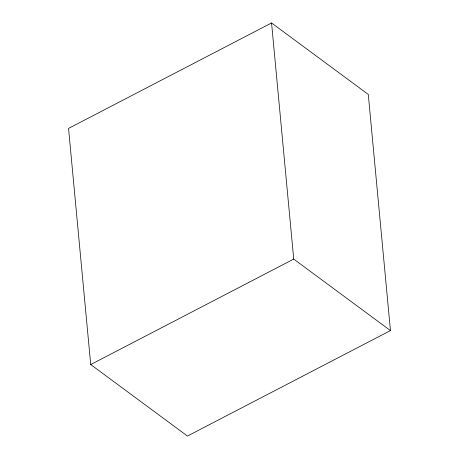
<?xml version="1.0" encoding="UTF-8"?>
<svg xmlns="http://www.w3.org/2000/svg" width="459" height="459" viewBox="0 0 459 459"><rect width="100%" height="100%" fill="white"/><g stroke="black" fill="none" stroke-linecap="round" stroke-linejoin="round"><path stroke-width="0.69" d="M271.556 22.95L68.546 128.422L90.716 364.555L187.444 436.05L390.454 330.578L368.284 94.445L271.556 22.95L293.726 259.083L390.454 330.578M90.716 364.555L293.726 259.083"/></g></svg>
